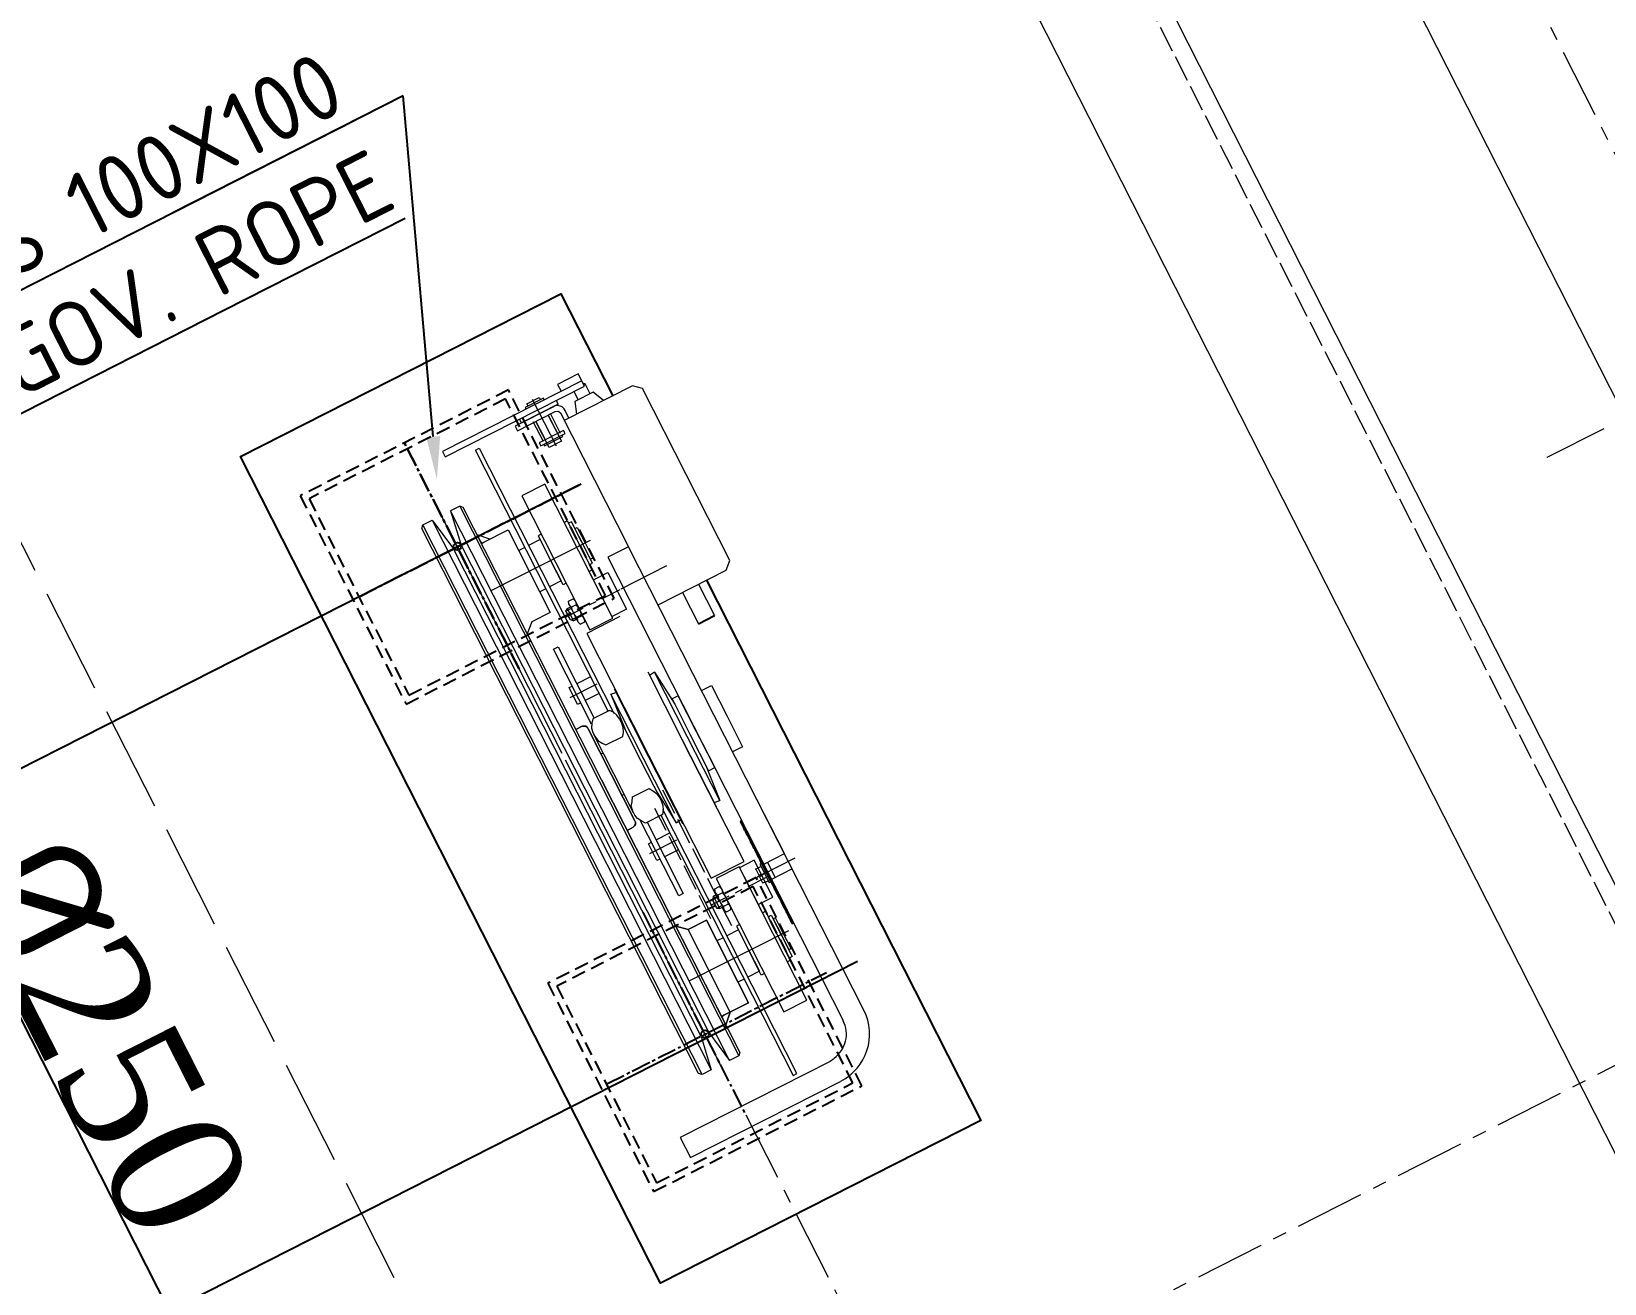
# Model space of a CAD drawing. Header units: millimetres. Extents: x 9028 to 18688, y -22518 to -16466.
# Drawn here: x 13603 to 14317, y -19027 to -18458 of the extents above; entities that cross this region are included whole.
import ezdxf
from ezdxf import colors
from ezdxf.entities.mleader import LeaderData, LeaderLine
from ezdxf.math import Vec2, Vec3

# ---------------------------------------------------------------- set-up
doc = ezdxf.new("R2010")
doc.units = ezdxf.units.MM
for name, pattern in [('$0$ACAD_ISO02W100', [15, 12, -3]), ('$0$CENTER', [50.8, 31.75, -6.35, 6.35, -6.35]), ('$0$DASHED', [19.05, 12.7, -6.35])]:
    doc.linetypes.add(name, pattern=pattern)
doc.layers.add('$0$CL', color=2, linetype='$0$CENTER', lineweight=0)
doc.layers.add('$0$DL', color=8, linetype='$0$ACAD_ISO02W100', lineweight=0)
for name, color, linetype in [('$0$DL2', 254, '$0$DASHED'), ('$0$PDF_0', 7, 'Continuous'), ('$0$PDF_PDF7_Geometry', 7, 'Continuous')]:
    doc.layers.add(name, color=color, linetype=linetype)
doc.styles.add('$0$nassar2', font='cent.shx', dxfattribs={"height": 60})
doc.dimstyles.new('$0$Nassar2', dxfattribs={"dimtxt": 35, "dimasz": 25, "dimexe": 1.25, "dimexo": 0.625, "dimtad": 1, "dimtxsty": '$0$nassar2', "dimblk": '$0$_Oblique', "dimcen": 2.5, "dimadec": 0, "dimazin": 0, "dimtfac": 1, "dimtmove": 0, "dimatfit": 3, "dimldrblk": '$0$_Oblique', "dimfxl": 1, "dimarcsym": 0})

# ---------------------------------------------------------------- blocks, each defined once
blk = doc.blocks.new('$0$_Oblique')
at = {"color": 0, "linetype": 'ByBlock', "lineweight": -2}
blk.add_line((-0.5, -0.5), (0.5, 0.5), dxfattribs=at)
blk = doc.blocks.new('*D57')
at = {"color": 0, "lineweight": -2, "transparency": 16777216}
for p, q in [((14906.67, -16905.26), (12677.75, -18037.48)), ((15184.06, -17451.35), (14906.1, -16904.15)), ((12955.14, -18583.57), (12677.18, -18036.36))]:
    blk.add_line(p, q, dxfattribs=at)
at = {"layer": 'Defpoints', "color": 0, "transparency": 16777216}
for p in [(15184.35, -17451.91), (12677.75, -18037.48), (12955.42, -18584.12)]:
    blk.add_point(p, dxfattribs=at)
at = {"color": 0, "lineweight": -2, "transparency": 16777216, "xscale": 25, "yscale": 25, "zscale": 25}
for p, rotation in [((14906.67, -16905.26), 26.92901637119424), ((12677.75, -18037.48), 206.9290163711943)]:
    blk.add_blockref('$0$_Oblique', p, dxfattribs=dict(at, rotation=rotation))
at = {"color": 0, "transparency": 16777216, "insert": (13778.34, -17444.07), "char_height": 60, "attachment_point": 5, "rotation": 26.92902, "style": '$0$nassar2'}
blk.add_mtext('M/C ROOM WIDTH  2500', dxfattribs=at)
blk = doc.blocks.new('*D61')
at = {"color": 0, "lineweight": -2, "transparency": 16777216}
for p, q in [((13852.55, -18663.76), (13551.2, -18816.84)), ((13552.31, -18816.28), (13665.53, -19039.17)), ((13978.01, -18880.44), (13664.42, -19039.73))]:
    blk.add_line(p, q, dxfattribs=at)
at = {"layer": 'Defpoints', "color": 0, "transparency": 16777216}
for p in [(13853.11, -18663.48), (13978.57, -18880.16), (13665.53, -19039.17)]:
    blk.add_point(p, dxfattribs=at)
at = {"color": 0, "lineweight": -2, "transparency": 16777216, "xscale": 25, "yscale": 25, "zscale": 25}
for p, rotation in [((13552.31, -18816.28), 116.9290163711014), ((13665.53, -19039.17), 296.9290163711014)]:
    blk.add_blockref('$0$_Oblique', p, dxfattribs=dict(at, rotation=rotation))
at = {"color": 0, "transparency": 16777216, "insert": (13636.23, -18913.85), "char_height": 60, "attachment_point": 5, "rotation": 296.92902, "style": '$0$nassar2'}
blk.add_mtext('{\\fISOCPEUR|b0|i0|c0|p34;%%C}250', dxfattribs=at)

msp = doc.modelspace()

# ---------------------------------------------------------------- linework, layer by layer
at = {"layer": '$0$CL'}
for p, q in [((14933.968, -19719.08), (13934.604, -17751.697)), ((12683.499, -19759.75), (15603.265, -18276.608))]:
    msp.add_line(p, q, dxfattribs=at)
msp.add_lwpolyline([(13927.202, -18950.077), (13999.04, -19091.5)], dxfattribs=at)
at = {"layer": '$0$DL', "ltscale": 4}
msp.add_line((14148.116, -19772.867), (13423.498, -18346.358), dxfattribs=at)
at = {"layer": '$0$DL', "transparency": 33554666}
for p, q in [((13889.409, -18802.478), (13920.75, -18864.177)), ((13911.446, -18861.142), (13885.957, -18810.963))]:
    msp.add_line(p, q, dxfattribs=at)
at = {"layer": '$0$DL'}
msp.add_lwpolyline([(14725.045, -19657.777), (13857.401, -17947.993)], dxfattribs=at)
at = {"layer": '$0$DL2', "ltscale": 0.5}
for points in [[(13773.033, -18763.602), (13867.54, -18715.596), (13819.534, -18621.09), (13725.027, -18669.096)], [(13774.349, -18759.569), (13863.506, -18714.28), (13818.218, -18625.123), (13729.061, -18670.412)], [(13885.426, -18984.862), (13979.932, -18936.856), (13931.926, -18842.349), (13837.42, -18890.355)], [(13886.742, -18980.828), (13975.898, -18935.54), (13930.61, -18846.383), (13841.453, -18891.671)]]:
    msp.add_lwpolyline(points, close=True, dxfattribs=at)
at = {"layer": '$0$PDF_0', "lineweight": 25, "transparency": 33554666}
for points in [[(13772.993, -18646.496), (13772.288, -18645.107)], [(13777.581, -18655.527), (13773.699, -18647.886)], [(13778.816, -18657.959), (13778.287, -18656.917)], [(13783.403, -18666.99), (13779.522, -18659.348)], [(13784.815, -18669.769), (13784.109, -18668.379)], [(13840.744, -18669.762), (13833.102, -18673.643)], [(13843.523, -18668.35), (13842.133, -18669.056)], [(13851.512, -18664.292), (13844.565, -18667.821)], [(13789.402, -18678.8), (13785.344, -18670.811)], [(13829.281, -18675.584), (13821.292, -18679.642)], [(13831.713, -18674.349), (13830.323, -18675.055)], [(13790.637, -18681.231), (13789.932, -18679.842)], [(13795.225, -18690.262), (13791.343, -18682.62)], [(13817.472, -18681.583), (13809.83, -18685.465)], [(13820.25, -18680.172), (13818.861, -18680.878)], [(13806.009, -18687.406), (13798.368, -18691.287)], [(13808.441, -18686.171), (13807.399, -18686.7)], [(13785.168, -18697.992), (13784.126, -18698.522)], [(13794.199, -18693.405), (13786.558, -18697.286)], [(13796.978, -18691.993), (13795.589, -18692.699)], [(13796.636, -18693.041), (13795.931, -18691.651)], [(13801.224, -18702.072), (13797.166, -18694.083)], [(13771.275, -18705.05), (13763.286, -18709.108)], [(13773.706, -18703.815), (13772.317, -18704.52)], [(13782.737, -18699.227), (13775.095, -18703.109)], [(13802.459, -18704.503), (13801.753, -18703.114)], [(13759.465, -18711.049), (13751.823, -18714.93)], [(13762.244, -18709.637), (13760.854, -18710.343)], [(13807.046, -18713.534), (13803.165, -18705.893)], [(13808.281, -18715.966), (13807.752, -18714.924)], [(13812.869, -18724.997), (13808.987, -18717.355)], [(13814.28, -18727.775), (13813.575, -18726.386)], [(13818.868, -18736.806), (13814.986, -18729.165)], [(13820.103, -18739.238), (13819.574, -18738.196)], [(13824.337, -18747.574), (13820.809, -18740.627)]]:
    msp.add_lwpolyline(points, close=True, dxfattribs=at)
for points in [[(13880.445, -18858.03), (13883.974, -18864.977)], [(13884.68, -18866.366), (13885.386, -18867.756)], [(13885.915, -18868.798), (13889.973, -18876.787)], [(13890.502, -18877.829), (13891.208, -18879.218)], [(13891.914, -18880.608), (13895.796, -18888.249)], [(13896.501, -18889.639), (13897.207, -18891.028)], [(13953.136, -18891.021), (13945.494, -18894.903)], [(13955.915, -18889.61), (13954.525, -18890.315)], [(13963.904, -18885.552), (13956.957, -18889.08)], [(13897.736, -18892.07), (13901.795, -18900.059)], [(13941.674, -18896.844), (13933.685, -18900.902)], [(13944.105, -18895.609), (13942.716, -18896.314)], [(13902.324, -18901.101), (13903.03, -18902.49)], [(13903.735, -18903.88), (13907.617, -18911.521)], [(13929.864, -18902.843), (13922.222, -18906.724)], [(13932.643, -18901.431), (13931.253, -18902.137)], [(13918.401, -18908.665), (13910.76, -18912.547)], [(13920.833, -18907.43), (13919.791, -18907.959)], [(13897.561, -18919.252), (13896.519, -18919.781)], [(13906.592, -18914.664), (13898.95, -18918.546)], [(13909.37, -18913.253), (13907.981, -18913.958)], [(13908.323, -18912.911), (13908.852, -18913.953)], [(13909.558, -18915.342), (13913.44, -18922.984)], [(13883.667, -18926.309), (13875.678, -18930.367)], [(13886.098, -18925.074), (13884.709, -18925.78)], [(13895.129, -18920.487), (13887.488, -18924.368)], [(13914.145, -18924.373), (13914.851, -18925.763)], [(13914.509, -18925.09), (13915.215, -18926.479)], [(13871.857, -18932.308), (13864.215, -18936.19)], [(13874.636, -18930.897), (13873.246, -18931.602)], [(13915.557, -18927.152), (13919.439, -18934.794)], [(13915.921, -18927.869), (13919.45, -18934.815)], [(13920.144, -18936.183), (13920.674, -18937.225)], [(13921.379, -18938.614), (13925.261, -18946.256)], [(13925.967, -18947.645), (13926.673, -18949.035)]]:
    msp.add_lwpolyline(points, dxfattribs=at)
for centre in [(13796.369, -18692.084), (13908.761, -18913.344)]:
    msp.add_circle(centre, 1.753, dxfattribs=at)
at = {"layer": '$0$PDF_PDF7_Geometry', "lineweight": 9, "transparency": 33554666}
for points in [[(13852.779, -18616.893), (13789.562, -18649.005), (13790.797, -18651.436), (13854.014, -18619.324), (13851.191, -18613.767), (13841.812, -18618.53), (13843.4, -18621.657)], [(13887.4, -18718.599), (13918.314, -18702.896), (13920.029, -18698.529), (13880.33, -18620.377), (13875.792, -18619.186), (13844.878, -18634.889)], [(13853.661, -18618.629), (13854.355, -18618.276), (13853.308, -18617.935)], [(13856.649, -18622.792), (13854.355, -18618.276)], [(13841.162, -18625.852), (13842.044, -18627.589), (13825.371, -18636.058), (13824.489, -18634.321)], [(13835.759, -18625.538), (13835.406, -18624.844), (13827.069, -18629.078), (13827.422, -18629.773)], [(13828.459, -18628.372), (13827.929, -18627.33), (13833.487, -18624.507), (13834.016, -18625.549)], [(13849.151, -18621.794), (13851.092, -18625.615)], [(13862.593, -18625.89), (13858.039, -18622.086), (13849.702, -18626.321), (13850.436, -18632.066)], [(13846.962, -18633.83), (13845.198, -18630.357), (13844.845, -18629.662), (13843.968, -18628.796), (13842.921, -18628.455), (13841.873, -18628.113), (13840.655, -18628.295), (13839.613, -18628.824), (13822.593, -18637.47), (13823.651, -18639.554), (13840.671, -18630.908), (13841.89, -18630.726), (13842.413, -18630.897), (13843.114, -18631.415), (13873.991, -18692.201), (13864.612, -18696.965), (13971.456, -18907.301)], [(13841.427, -18640.138), (13837.545, -18632.496), (13843.544, -18644.306), (13837.987, -18647.129), (13831.988, -18635.319), (13835.869, -18642.961)], [(13864.708, -18766.832), (13804.542, -18648.387), (13806.278, -18647.505), (13867.327, -18767.686)], [(13835.539, -18645.751), (13835.891, -18646.445), (13844.228, -18642.211), (13843.875, -18641.516)], [(13910.412, -18912.723), (13919.901, -18925.382), (13856.56, -18800.685), (13793.218, -18675.988), (13798.02, -18691.464), (13854.128, -18801.92), (13910.412, -18912.723), (13906.939, -18914.488), (13911.565, -18929.617), (13907.397, -18931.734), (13905.826, -18931.221), (13843.013, -18807.566), (13780.2, -18683.911), (13780.713, -18682.339), (13784.881, -18680.222), (13794.547, -18693.228), (13798.02, -18691.464)], [(13917.718, -18910.76), (13920.11, -18903.427), (13918.231, -18909.189), (13861.77, -18798.038), (13798.957, -18674.383), (13797.386, -18673.87), (13793.218, -18675.988)], [(13797.386, -18673.87), (13860.728, -18798.568), (13924.07, -18923.265)], [(13907.397, -18931.734), (13844.055, -18807.037), (13780.713, -18682.339)], [(13784.881, -18680.222), (13848.223, -18804.919), (13911.565, -18929.617)], [(13844.824, -18681.235), (13846.213, -18680.53), (13851.86, -18691.645), (13855.388, -18698.592)], [(13855.212, -18698.244), (13856.271, -18700.328), (13857.66, -18699.623), (13848.132, -18680.866), (13846.743, -18681.572), (13848.331, -18684.698), (13851.86, -18691.645), (13857.506, -18702.76), (13856.116, -18703.465)], [(13849.72, -18683.992), (13849.72, -18683.992)], [(13811.071, -18688.768), (13805.309, -18686.888), (13806.72, -18689.666), (13807.073, -18690.361), (13807.597, -18690.532), (13808.292, -18690.179), (13819.407, -18684.533), (13838.462, -18722.046), (13830.126, -18726.281), (13828.07, -18731.695)], [(13834.404, -18686.528), (13833.014, -18687.234), (13838.66, -18698.349), (13833.896, -18688.971), (13828.686, -18691.618)], [(13906.939, -18914.488), (13850.655, -18803.684), (13794.547, -18693.228)], [(13826.95, -18692.5), (13824.171, -18693.911)], [(13845.696, -18708.759), (13844.306, -18709.464), (13838.66, -18698.349), (13843.424, -18707.728), (13838.214, -18710.374)], [(13856.601, -18697.538), (13856.601, -18697.538)], [(13980.837, -18902.543), (13873.991, -18692.201)], [(13864.762, -18720.485), (13860.351, -18711.802), (13855.234, -18701.729)], [(13858.057, -18707.286), (13864.657, -18703.934), (13873.126, -18720.607), (13866.526, -18723.959)], [(13836.477, -18711.256), (13833.699, -18712.668)], [(13905.809, -18709.248), (13913.044, -18723.489)], [(13845.602, -18721.478), (13846.292, -18720.254), (13847.681, -18719.549)], [(13850.675, -18724.582), (13849.445, -18723.022), (13848.563, -18721.285), (13848.205, -18719.719), (13847.328, -18718.854), (13846.975, -18718.159), (13846.793, -18716.941), (13848.877, -18715.882), (13849.754, -18716.748), (13850.107, -18717.442), (13850.289, -18718.661), (13848.205, -18719.719)], [(13847.152, -18718.506), (13851.033, -18726.148)], [(13849.93, -18717.095), (13853.812, -18724.737)], [(13852.759, -18723.524), (13850.675, -18724.582), (13850.857, -18725.801), (13851.21, -18726.495), (13852.086, -18727.361), (13854.17, -18726.302), (13853.989, -18725.084), (13853.636, -18724.389), (13852.759, -18723.524), (13852.224, -18721.61), (13851.342, -18719.874), (13850.289, -18718.661)], [(13898.515, -18712.953), (13905.749, -18727.194)], [(13847.543, -18725.299), (13845.602, -18721.478), (13847.543, -18725.299), (13849.115, -18725.812), (13846.292, -18720.254)], [(13850.504, -18725.106), (13849.115, -18725.812), (13850.504, -18725.106)], [(13870.011, -18723.937), (13855.075, -18731.524), (13883.305, -18787.099), (13911.536, -18842.674), (13926.471, -18835.087), (13898.241, -18779.512)], [(13857.254, -18772.803), (13839.962, -18738.763), (13842.047, -18737.705), (13858.455, -18770.008)], [(13852.313, -18763.077), (13850.924, -18763.783), (13847.042, -18756.142), (13848.432, -18755.436)], [(13856.768, -18751.201), (13850.516, -18754.377)], [(13882.714, -18748.946), (13898.241, -18779.512), (13913.768, -18810.079)], [(13885.852, -18749.1), (13883.597, -18750.682)], [(13912.886, -18808.342), (13915.493, -18807.454), (13900.673, -18778.277), (13885.852, -18749.1), (13895.004, -18763.677)], [(13907.161, -18757.502), (13911.677, -18755.208), (13918.734, -18769.102), (13925.792, -18782.996), (13921.277, -18785.29)], [(13860.65, -18758.843), (13854.397, -18762.019)], [(13866.053, -18759.157), (13868.313, -18758.446)], [(13886.542, -18802.934), (13895.695, -18817.511), (13880.874, -18788.334), (13866.053, -18759.157), (13872.427, -18775.146)], [(13867.778, -18756.533), (13867.431, -18756.709), (13882.958, -18787.275), (13898.485, -18817.842), (13898.832, -18817.665)], [(13904.841, -18776.16), (13896.548, -18759.834), (13904.841, -18776.16), (13913.133, -18792.485), (13896.548, -18759.834), (13893.769, -18761.246), (13902.062, -18777.571), (13910.355, -18793.897), (13913.133, -18792.485)], [(13850.125, -18775.113), (13852.903, -18773.702), (13850.125, -18775.113)], [(13870.486, -18771.325), (13879.484, -18789.04), (13888.483, -18806.754)], [(13876.248, -18773.205), (13878.541, -18777.721)], [(13876.326, -18812.93), (13867.327, -18795.215), (13858.329, -18777.501)], [(13862.563, -18785.837), (13861.521, -18786.366)], [(13861.77, -18798.038), (13924.582, -18921.693), (13924.07, -18923.265), (13919.901, -18925.382)], [(13890.363, -18800.993), (13888.069, -18796.477)], [(13909.119, -18791.465), (13915.493, -18807.454)], [(13872.091, -18804.594), (13871.049, -18805.123)], [(13948.272, -18838.434), (13938.894, -18843.198), (13937.129, -18839.724), (13925.308, -18816.452), (13924.613, -18816.805), (13948.256, -18863.349), (13948.951, -18862.996), (13937.129, -18839.724), (13935.365, -18836.251), (13944.743, -18831.487), (13929.393, -18801.268)], [(13888.704, -18814.071), (13948.693, -18932.169), (13950.43, -18931.286), (13889.558, -18811.452)], [(13873.415, -18820.963), (13876.194, -18819.552), (13873.415, -18820.963)], [(13882.451, -18817.247), (13898.86, -18849.55), (13896.776, -18850.609), (13879.485, -18816.569)], [(13895.695, -18817.511), (13897.602, -18816.105)], [(13888.307, -18833.936), (13886.918, -18834.642), (13883.036, -18827), (13884.425, -18826.294)], [(13886.509, -18825.236), (13892.762, -18822.06)], [(13896.643, -18829.701), (13890.391, -18832.877)], [(13932.868, -18854.561), (13939.467, -18851.209), (13930.998, -18834.536), (13924.398, -18837.888)], [(13938.552, -18844.245), (13934.317, -18835.909)], [(13937.101, -18835.368), (13937.454, -18836.063), (13940.63, -18842.315)], [(13916.272, -18847.697), (13920.153, -18855.339)], [(13926.339, -18841.709), (13930.574, -18850.045), (13935.691, -18860.118)], [(13914.061, -18856.249), (13915.456, -18856.414), (13912.633, -18850.856), (13912.12, -18852.428)], [(13912.12, -18852.428), (13914.061, -18856.249), (13912.12, -18852.428)], [(13914.022, -18850.151), (13912.633, -18850.856), (13914.022, -18850.151)], [(13917.375, -18856.75), (13913.493, -18849.109)], [(13916.63, -18849.263), (13917.86, -18850.823), (13918.742, -18852.56), (13919.277, -18854.473), (13917.193, -18855.532), (13915.963, -18853.971), (13915.081, -18852.235), (13914.546, -18850.322)], [(13917.193, -18855.532), (13917.198, -18856.403), (13917.728, -18857.445), (13918.428, -18857.963), (13920.512, -18856.904), (13920.506, -18856.033), (13919.977, -18854.991), (13919.277, -18854.473)], [(13909.391, -18861.679), (13901.055, -18865.914), (13909.391, -18861.679)], [(13928.447, -18899.193), (13909.391, -18861.679), (13928.447, -18899.193)], [(13915.456, -18856.414), (13916.845, -18855.708)], [(13934.808, -18858.382), (13936.198, -18857.676), (13941.844, -18868.791), (13947.49, -18879.906), (13946.101, -18880.612)], [(13938.492, -18862.192), (13937.433, -18860.107), (13938.822, -18859.402), (13948.35, -18878.158), (13946.961, -18878.864), (13945.196, -18875.391)], [(13945.373, -18875.738), (13941.844, -18868.791), (13938.315, -18861.844)], [(13939.881, -18861.486), (13939.881, -18861.486)], [(13895.47, -18864.381), (13901.055, -18865.914), (13895.47, -18864.381)], [(13920.11, -18903.427), (13901.055, -18865.914)], [(13916.934, -18869.646), (13914.155, -18871.058)], [(13924.388, -18863.675), (13922.999, -18864.381), (13928.645, -18875.496), (13923.881, -18866.117), (13918.671, -18868.764)], [(13935.68, -18885.905), (13934.291, -18886.611), (13928.645, -18875.496), (13933.409, -18884.874), (13928.198, -18887.521)], [(13946.586, -18874.685), (13946.586, -18874.685)], [(13926.462, -18888.403), (13923.683, -18889.814)], [(13918.231, -18909.189), (13916.819, -18906.41), (13916.466, -18905.716), (13916.637, -18905.192), (13917.332, -18904.839), (13916.637, -18905.192), (13916.466, -18905.716), (13916.819, -18906.41)], [(13917.332, -18904.839), (13928.447, -18899.193), (13917.332, -18904.839)], [(13967.125, -18924.581), (13965.564, -18925.811), (13897.484, -18960.393), (13902.072, -18969.424), (13970.152, -18934.842)]]:
    msp.add_lwpolyline(points, dxfattribs=at)
at = {"layer": '$0$PDF_PDF7_Geometry', "lineweight": 5, "transparency": 33554666}
for points in [[(13830.355, -18625.224), (13841.118, -18646.412)], [(13838.411, -18631.62), (13842.998, -18640.651)], [(13835.357, -18644.532), (13830.769, -18635.501)], [(13843.922, -18786.13), (13788.167, -18676.368)], [(13811.915, -18711.935), (13856.722, -18689.174)], [(13870.628, -18711.388), (13891.469, -18700.802)], [(13861.944, -18715.799), (13870.281, -18711.564)], [(13859.165, -18717.211), (13856.039, -18718.798)], [(13853.261, -18720.21), (13844.924, -18724.445)], [(13848.034, -18720.243), (13845.95, -18721.302)], [(13848.067, -18725.47), (13850.151, -18724.411)], [(13847.594, -18760.668), (13859.751, -18754.493)], [(13845.334, -18788.908), (13852.391, -18802.802), (13916.616, -18929.236)], [(13936.782, -18839.9), (13936.611, -18840.424), (13936.782, -18839.9), (13936.953, -18839.377), (13936.434, -18840.077), (13936.776, -18839.029), (13936.258, -18839.73), (13936.6, -18838.682), (13936.082, -18839.382), (13936.423, -18838.335), (13935.905, -18839.035), (13936.247, -18837.987), (13935.729, -18838.688), (13936.071, -18837.64), (13935.552, -18838.34), (13935.894, -18837.293), (13935.376, -18837.993), (13935.718, -18836.945), (13935.199, -18837.646), (13935.541, -18836.598), (13935.023, -18837.298), (13935.541, -18836.598), (13935.365, -18836.251), (13934.847, -18836.951), (13935.365, -18836.251), (13935.188, -18835.903), (13934.847, -18836.951), (13934.67, -18836.603), (13935.188, -18835.903), (13935.012, -18835.556), (13934.67, -18836.603), (13934.494, -18836.256), (13935.012, -18835.556), (13934.835, -18835.209), (13934.494, -18836.256), (13934.317, -18835.909), (13934.835, -18835.209), (13934.659, -18834.861), (13934.317, -18835.909), (13934.141, -18835.561), (13934.659, -18834.861), (13934.483, -18834.514), (13934.141, -18835.561), (13933.964, -18835.214), (13934.483, -18834.514), (13934.306, -18834.167), (13933.964, -18835.214), (13933.788, -18834.867), (13934.306, -18834.167), (13933.788, -18834.867), (13933.611, -18834.519), (13934.13, -18833.819), (13933.611, -18834.519), (13933.953, -18833.472), (13933.435, -18834.172), (13933.777, -18833.124), (13933.259, -18833.825), (13933.6, -18832.777), (13933.082, -18833.477), (13933.424, -18832.43), (13932.906, -18833.13), (13933.247, -18832.082), (13932.729, -18832.783), (13933.071, -18831.735), (13932.553, -18832.435), (13932.895, -18831.388), (13932.376, -18832.088), (13932.718, -18831.04), (13932.2, -18831.741), (13932.542, -18830.693), (13932.023, -18831.393), (13932.542, -18830.693), (13932.365, -18830.346), (13931.847, -18831.046), (13932.365, -18830.346), (13932.189, -18829.998), (13931.847, -18831.046), (13931.671, -18830.699), (13932.189, -18829.998), (13932.012, -18829.651), (13931.494, -18830.351), (13932.012, -18829.651), (13931.836, -18829.304), (13931.318, -18830.004), (13931.836, -18829.304), (13931.66, -18828.956), (13931.141, -18829.657), (13931.66, -18828.956), (13931.483, -18828.609), (13930.965, -18829.309), (13931.483, -18828.609), (13931.307, -18828.262), (13930.965, -18829.309), (13930.788, -18828.962), (13931.307, -18828.262), (13931.13, -18827.914), (13930.788, -18828.962), (13930.612, -18828.615), (13931.13, -18827.914), (13930.954, -18827.567), (13930.612, -18828.615), (13930.436, -18828.267), (13930.954, -18827.567), (13930.777, -18827.22), (13930.436, -18828.267), (13930.259, -18827.92), (13930.777, -18827.22), (13930.259, -18827.92), (13930.083, -18827.572), (13930.601, -18826.872), (13930.083, -18827.572), (13929.906, -18827.225), (13930.424, -18826.525), (13929.906, -18827.225), (13929.73, -18826.878), (13930.248, -18826.178), (13929.73, -18826.878), (13929.553, -18826.53), (13930.072, -18825.83), (13929.553, -18826.53), (13929.377, -18826.183), (13929.895, -18825.483), (13929.377, -18826.183), (13929.719, -18825.136), (13929.2, -18825.836), (13929.542, -18824.788), (13929.024, -18825.488), (13929.542, -18824.788), (13929.366, -18824.441), (13928.848, -18825.141), (13929.366, -18824.441), (13929.189, -18824.093), (13928.671, -18824.794), (13929.189, -18824.093), (13929.013, -18823.746), (13928.495, -18824.446), (13929.013, -18823.746), (13928.836, -18823.399), (13928.318, -18824.099), (13928.836, -18823.399), (13928.66, -18823.051), (13928.142, -18823.752), (13928.66, -18823.051), (13928.484, -18822.704), (13927.965, -18823.404), (13928.484, -18822.704), (13928.307, -18822.357), (13927.965, -18823.404), (13927.789, -18823.057), (13928.307, -18822.357), (13928.131, -18822.009), (13927.789, -18823.057), (13927.612, -18822.71), (13928.131, -18822.009), (13927.954, -18821.662), (13927.612, -18822.71), (13927.436, -18822.362), (13927.954, -18821.662), (13927.778, -18821.315), (13927.436, -18822.362), (13927.26, -18822.015), (13927.778, -18821.315), (13927.26, -18822.015), (13927.083, -18821.668), (13927.601, -18820.967), (13927.083, -18821.668), (13926.907, -18821.32), (13927.425, -18820.62), (13926.907, -18821.32), (13926.73, -18820.973), (13927.249, -18820.273), (13927.072, -18819.925), (13926.73, -18820.973), (13926.554, -18820.626), (13927.072, -18819.925), (13926.896, -18819.578), (13926.554, -18820.626), (13926.377, -18820.278), (13926.896, -18819.578), (13926.719, -18819.231), (13926.377, -18820.278), (13926.201, -18819.931), (13926.719, -18819.231), (13926.201, -18819.931), (13926.543, -18818.883), (13926.025, -18819.584), (13926.366, -18818.536), (13925.848, -18819.236), (13926.19, -18818.189), (13925.672, -18818.889), (13926.013, -18817.841), (13925.495, -18818.541), (13925.837, -18817.494), (13925.319, -18818.194), (13925.661, -18817.147), (13925.142, -18817.847), (13925.484, -18816.799), (13924.966, -18817.499), (13925.308, -18816.452), (13924.789, -18817.152), (13924.96, -18816.628), (13924.613, -18816.805)], [(13895.745, -18825.351), (13883.587, -18831.527)], [(13927.056, -18844.841), (13949.634, -18833.372)], [(13931.72, -18838.539), (13932.068, -18838.362), (13931.72, -18838.539), (13931.897, -18838.886), (13933.132, -18841.318), (13934.521, -18840.612), (13934.874, -18841.306), (13933.485, -18842.012), (13934.72, -18844.444), (13934.896, -18844.791), (13935.244, -18844.615), (13937.504, -18843.903), (13934.152, -18837.304), (13932.068, -18838.362)], [(13936.434, -18840.077), (13932.614, -18842.018)], [(13934.317, -18835.909), (13933.623, -18836.262), (13937.857, -18844.598), (13938.552, -18844.245)], [(13936.611, -18840.424), (13936.782, -18839.9), (13937.129, -18839.724), (13936.611, -18840.424), (13936.787, -18840.772), (13937.306, -18840.071), (13936.787, -18840.772), (13936.964, -18841.119), (13937.306, -18840.071), (13937.482, -18840.419), (13936.964, -18841.119), (13937.14, -18841.466), (13937.482, -18840.419), (13937.658, -18840.766), (13937.14, -18841.466), (13937.317, -18841.814), (13937.658, -18840.766), (13937.835, -18841.113), (13937.317, -18841.814), (13937.493, -18842.161), (13937.835, -18841.113), (13938.011, -18841.461), (13937.493, -18842.161), (13937.67, -18842.508), (13938.011, -18841.461), (13938.188, -18841.808), (13937.67, -18842.508), (13937.846, -18842.856), (13938.188, -18841.808), (13938.364, -18842.155), (13937.846, -18842.856), (13938.022, -18843.203), (13938.364, -18842.155), (13938.541, -18842.503), (13938.022, -18843.203), (13938.199, -18843.55), (13938.541, -18842.503), (13938.717, -18842.85), (13938.199, -18843.55), (13938.375, -18843.898), (13938.717, -18842.85), (13938.894, -18843.198), (13938.375, -18843.898), (13938.894, -18843.198), (13939.07, -18843.545), (13938.552, -18844.245), (13939.07, -18843.545), (13938.728, -18844.592), (13939.246, -18843.892), (13938.905, -18844.94), (13939.423, -18844.24), (13939.081, -18845.287), (13939.599, -18844.587), (13939.258, -18845.634), (13939.776, -18844.934), (13939.434, -18845.982), (13939.952, -18845.282), (13939.61, -18846.329), (13940.129, -18845.629), (13939.61, -18846.329), (13939.787, -18846.677), (13940.305, -18845.976), (13939.787, -18846.677), (13939.963, -18847.024), (13940.305, -18845.976), (13940.482, -18846.324), (13939.963, -18847.024), (13940.14, -18847.371), (13940.482, -18846.324), (13940.658, -18846.671), (13940.14, -18847.371), (13940.316, -18847.719), (13940.658, -18846.671), (13940.834, -18847.018), (13940.316, -18847.719), (13940.493, -18848.066), (13940.834, -18847.018), (13941.011, -18847.366), (13940.493, -18848.066), (13940.669, -18848.413), (13941.011, -18847.366), (13941.187, -18847.713), (13940.669, -18848.413), (13940.845, -18848.761), (13941.187, -18847.713), (13941.364, -18848.06), (13940.845, -18848.761), (13941.022, -18849.108), (13941.364, -18848.06), (13941.54, -18848.408), (13941.022, -18849.108), (13941.198, -18849.455), (13941.54, -18848.408), (13941.717, -18848.755), (13941.198, -18849.455), (13941.375, -18849.803), (13941.717, -18848.755), (13941.893, -18849.102), (13941.375, -18849.803), (13941.893, -18849.102), (13942.069, -18849.45), (13941.551, -18850.15), (13942.069, -18849.45), (13942.246, -18849.797), (13941.728, -18850.497), (13942.246, -18849.797), (13942.422, -18850.144), (13941.904, -18850.845), (13942.422, -18850.144), (13942.599, -18850.492), (13942.081, -18851.192), (13942.599, -18850.492), (13942.775, -18850.839), (13942.257, -18851.539), (13942.775, -18850.839), (13942.952, -18851.186), (13942.433, -18851.887), (13942.952, -18851.186), (13942.61, -18852.234), (13943.128, -18851.534), (13942.786, -18852.581), (13943.305, -18851.881), (13942.963, -18852.929), (13943.481, -18852.229), (13943.139, -18853.276), (13943.657, -18852.576), (13943.139, -18853.276), (13943.316, -18853.623), (13943.834, -18852.923), (13943.316, -18853.623), (13943.492, -18853.971), (13944.01, -18853.271), (13943.492, -18853.971), (13943.669, -18854.318), (13944.187, -18853.618), (13943.669, -18854.318), (13943.845, -18854.665), (13944.187, -18853.618), (13944.363, -18853.965), (13943.845, -18854.665), (13944.021, -18855.013), (13944.363, -18853.965), (13944.54, -18854.313), (13944.021, -18855.013), (13944.198, -18855.36), (13944.54, -18854.313), (13944.716, -18854.66), (13944.198, -18855.36), (13944.374, -18855.707), (13944.716, -18854.66), (13944.893, -18855.007), (13944.374, -18855.707), (13944.893, -18855.007), (13945.069, -18855.355), (13944.551, -18856.055), (13945.069, -18855.355), (13945.245, -18855.702), (13944.727, -18856.402), (13945.245, -18855.702), (13945.422, -18856.049), (13944.904, -18856.75), (13945.422, -18856.049), (13945.598, -18856.397), (13945.08, -18857.097), (13945.598, -18856.397), (13945.775, -18856.744), (13945.256, -18857.444), (13945.775, -18856.744), (13945.951, -18857.091), (13945.433, -18857.792), (13945.951, -18857.091), (13945.609, -18858.139), (13946.128, -18857.439), (13945.786, -18858.486), (13946.304, -18857.786), (13945.962, -18858.834), (13946.48, -18858.133), (13946.139, -18859.181), (13946.657, -18858.481), (13946.315, -18859.528), (13946.833, -18858.828), (13946.492, -18859.876), (13947.01, -18859.175), (13946.668, -18860.223), (13947.186, -18859.523), (13946.844, -18860.57), (13947.363, -18859.87), (13947.021, -18860.918), (13947.539, -18860.217), (13947.021, -18860.918), (13947.197, -18861.265), (13947.716, -18860.565), (13947.197, -18861.265), (13947.374, -18861.612), (13947.716, -18860.565), (13947.892, -18860.912), (13947.374, -18861.612), (13947.55, -18861.96), (13947.892, -18860.912), (13948.068, -18861.26), (13947.55, -18861.96), (13947.727, -18862.307), (13948.068, -18861.26), (13948.245, -18861.607), (13947.727, -18862.307), (13947.903, -18862.654), (13948.245, -18861.607), (13948.421, -18861.954), (13947.903, -18862.654), (13948.08, -18863.002), (13948.421, -18861.954), (13948.598, -18862.302), (13948.08, -18863.002), (13948.256, -18863.349), (13948.598, -18862.302), (13948.774, -18862.649), (13948.256, -18863.349), (13948.603, -18863.173), (13948.774, -18862.649), (13948.951, -18862.996), (13948.603, -18863.173), (13948.951, -18862.996)], [(13925.507, -18847.813), (13922.381, -18849.401)], [(13928.286, -18846.401), (13936.622, -18842.167)], [(13919.602, -18850.812), (13911.266, -18855.047)], [(13912.291, -18851.904), (13914.375, -18850.845)], [(13916.493, -18855.013), (13914.408, -18856.072)], [(13901.899, -18889.082), (13946.707, -18866.321)]]:
    msp.add_lwpolyline(points, dxfattribs=at)
at = {"layer": '$0$PDF_PDF7_Geometry', "lineweight": 9, "transparency": 33554666}
for points in [[(13844.558, -18639.421), (13833.443, -18645.067), (13834.149, -18646.456), (13845.264, -18640.81)], [(13836.002, -18663.868), (13825.582, -18669.161), (13856.459, -18729.947), (13866.879, -18724.654)], [(13856.778, -18697.886), (13853.249, -18690.939), (13849.72, -18683.992), (13850.762, -18683.463), (13854.291, -18690.41), (13857.82, -18697.356)], [(13865.402, -18766.479), (13857.761, -18770.361), (13857.425, -18772.279), (13857.265, -18774.545), (13857.8, -18776.459), (13858.682, -18778.195), (13860.088, -18780.103), (13862.012, -18781.31), (13863.76, -18782.17), (13871.401, -18778.289), (13871.738, -18776.37), (13871.55, -18774.28), (13870.839, -18772.02), (13869.957, -18770.283), (13868.727, -18768.723), (13867.15, -18767.339)], [(13852.903, -18773.702), (13853.775, -18773.696), (13854.646, -18773.691), (13855.346, -18774.209), (13855.699, -18774.904), (13855.346, -18774.209), (13854.646, -18773.691), (13853.775, -18773.696)], [(13866.285, -18795.745), (13855.699, -18774.904), (13876.872, -18816.585)], [(13881.757, -18817.6), (13880.009, -18816.74), (13878.085, -18815.532), (13876.855, -18813.972), (13875.973, -18812.235), (13875.262, -18809.975), (13875.598, -18808.056), (13875.758, -18805.79), (13883.399, -18801.908), (13885.324, -18803.116), (13886.724, -18804.152), (13888.13, -18806.06), (13889.012, -18807.797), (13889.547, -18809.71), (13889.735, -18811.799), (13889.398, -18813.718)], [(13876.872, -18816.585), (13877.225, -18817.28), (13877.23, -18818.151), (13876.712, -18818.851), (13876.194, -18819.552), (13876.712, -18818.851), (13877.23, -18818.151), (13877.225, -18817.28)], [(13924.222, -18837.541), (13913.802, -18842.834), (13944.502, -18903.272), (13954.923, -18897.979)], [(13916.63, -18849.263), (13914.546, -18850.322), (13913.669, -18849.456), (13913.317, -18848.761), (13913.135, -18847.543), (13915.219, -18846.484), (13916.095, -18847.35), (13916.448, -18848.044)], [(13947.804, -18874.503), (13944.275, -18867.556), (13940.747, -18860.609), (13939.704, -18861.138), (13943.233, -18868.085), (13946.762, -18875.032)]]:
    msp.add_lwpolyline(points, close=True, dxfattribs=at)
for centre, radius, start, end in [((13959.475, -18913.392), 23.96, 296.934025, 26.924008), ((13959.474, -18913.392), 13.441, 305.807495, 26.944888)]:
    msp.add_arc(centre, radius, start, end, dxfattribs=at)
at = {"color": 18, "true_color": 0x000000, "transparency": 33554666}
msp.add_line((13905.749, -18727.194), (13913.044, -18723.489), dxfattribs=at)
at = {"color": 7, "linetype": 'Continuous', "lineweight": 20}
for points in [[(13864.477, -17944.399), (14732.124, -19654.181)], [(14683.252, -19679.006), (13815.074, -17969.494)]]:
    msp.add_lwpolyline(points, dxfattribs=at)
at = {"color": 7, "linetype": 'Continuous', "lineweight": 20, "true_color": 0x000007}
for points in [[(14444.195, -18865.376), (14208.694, -18401.761), (14208.694, -18401.761)], [(14316.619, -18638.648), (14290.792, -18651.767), (14290.792, -18651.767)]]:
    msp.add_lwpolyline(points, dxfattribs=at)
at = {"ltscale": 4}
msp.add_lwpolyline([(13909.36, -18707.444), (14033.865, -18952.549), (13888.457, -19026.412), (13697.927, -18651.328), (13843.335, -18577.466), (13866.838, -18623.734)], dxfattribs=at)

# ---------------------------------------------------------------- texts
at = {"insert": (13733.756, -18466.409), "char_height": 30, "attachment_point": 3, "rotation": 26.929016}
msp.add_mtext_dynamic_manual_height_columns('{\\Fdin|c0;\\L2-HOLES 100X100\\PFOR GOV. ROPE}', width=659.17336, gutter_width=1, heights=[0], dxfattribs=at)

# ---------------------------------------------------------------- dimensions: what is measured, and where the dimension line sits
for base, p1, p2, angle, text, picture, middle in [((12677.747, -18037.478), (15184.345, -17451.908), (12955.425, -18584.123), 26.929016, 'M/C ROOM WIDTH  <>', '*D57', (13778.338, -17444.066)), ((13665.533, -19039.168), (13853.107, -18663.482), (13978.568, -18880.156), 116.929016, '{\\fISOCPEUR|b0|i0|c0|p34;%%C}<>', '*D61', (13636.227, -18913.852))]:
    dim = msp.add_linear_dim(base=base, p1=p1, p2=p2, angle=angle, text=text, dimstyle='$0$Nassar2')
    dim.commit()
    dim.dimension.update_dxf_attribs({"geometry": picture, "text_midpoint": middle})

# ---------------------------------------------------------------- leaders
ml = msp.add_multileader_mtext('Standard')
ml.set_content('', color=256, style='$0$nassar2')
ml.set_leader_properties()
ml.build(insert=Vec2(0, 0))
ml.multileader.update_dxf_attribs({"text_left_attachment_type": 6, "text_right_attachment_type": 6, "arrow_head_size": 19.409})
ctx = ml.context
ctx.base_point, ctx.char_height, ctx.arrow_head_size, ctx.landing_gap_size, ctx.plane_origin, ctx.plane_x_axis, ctx.plane_y_axis = Vec3(13666.985, -18540.738), 60, 19.409, 0.09, Vec3(14295.993, -18745.624), Vec3(0.8915683, 0.4528863), Vec3(-0.4528863, 0.8915683)
ctx.left_attachment, ctx.right_attachment, ctx.text_align_type = 6, 6, 2
notes = []
notes.append((ctx, [(1, (1, 1, 0), (13771.737, -18487.528), (-0.8915683, -0.4528863), 117.312, [(0, [(13787.062, -18661.583)], 0, [])])]))
ctx.mtext.insert, ctx.mtext.text_direction, ctx.mtext.rotation, ctx.mtext.alignment, ctx.mtext.flow_direction = Vec3(13639.892, -18487.203), Vec3(0.8915683, 0.4528863), 0.47, 3, 5
for ctx, leaders in notes:
    for number, flags, end, landing, length, lines in leaders:
        leader = LeaderData()
        leader.index, (leader.has_last_leader_line, leader.has_dogleg_vector, leader.attachment_direction) = number, flags
        leader.last_leader_point, leader.dogleg_vector, leader.dogleg_length = Vec3(end), Vec3(landing), length
        for number, points, colour, breaks in lines:
            line = LeaderLine()
            line.index, line.vertices, line.color, line.breaks = number, Vec3.list(points), colors.encode_raw_color(colour), breaks
            leader.lines.append(line)
        ctx.leaders.append(leader)

doc.saveas('drawing.dxf')
